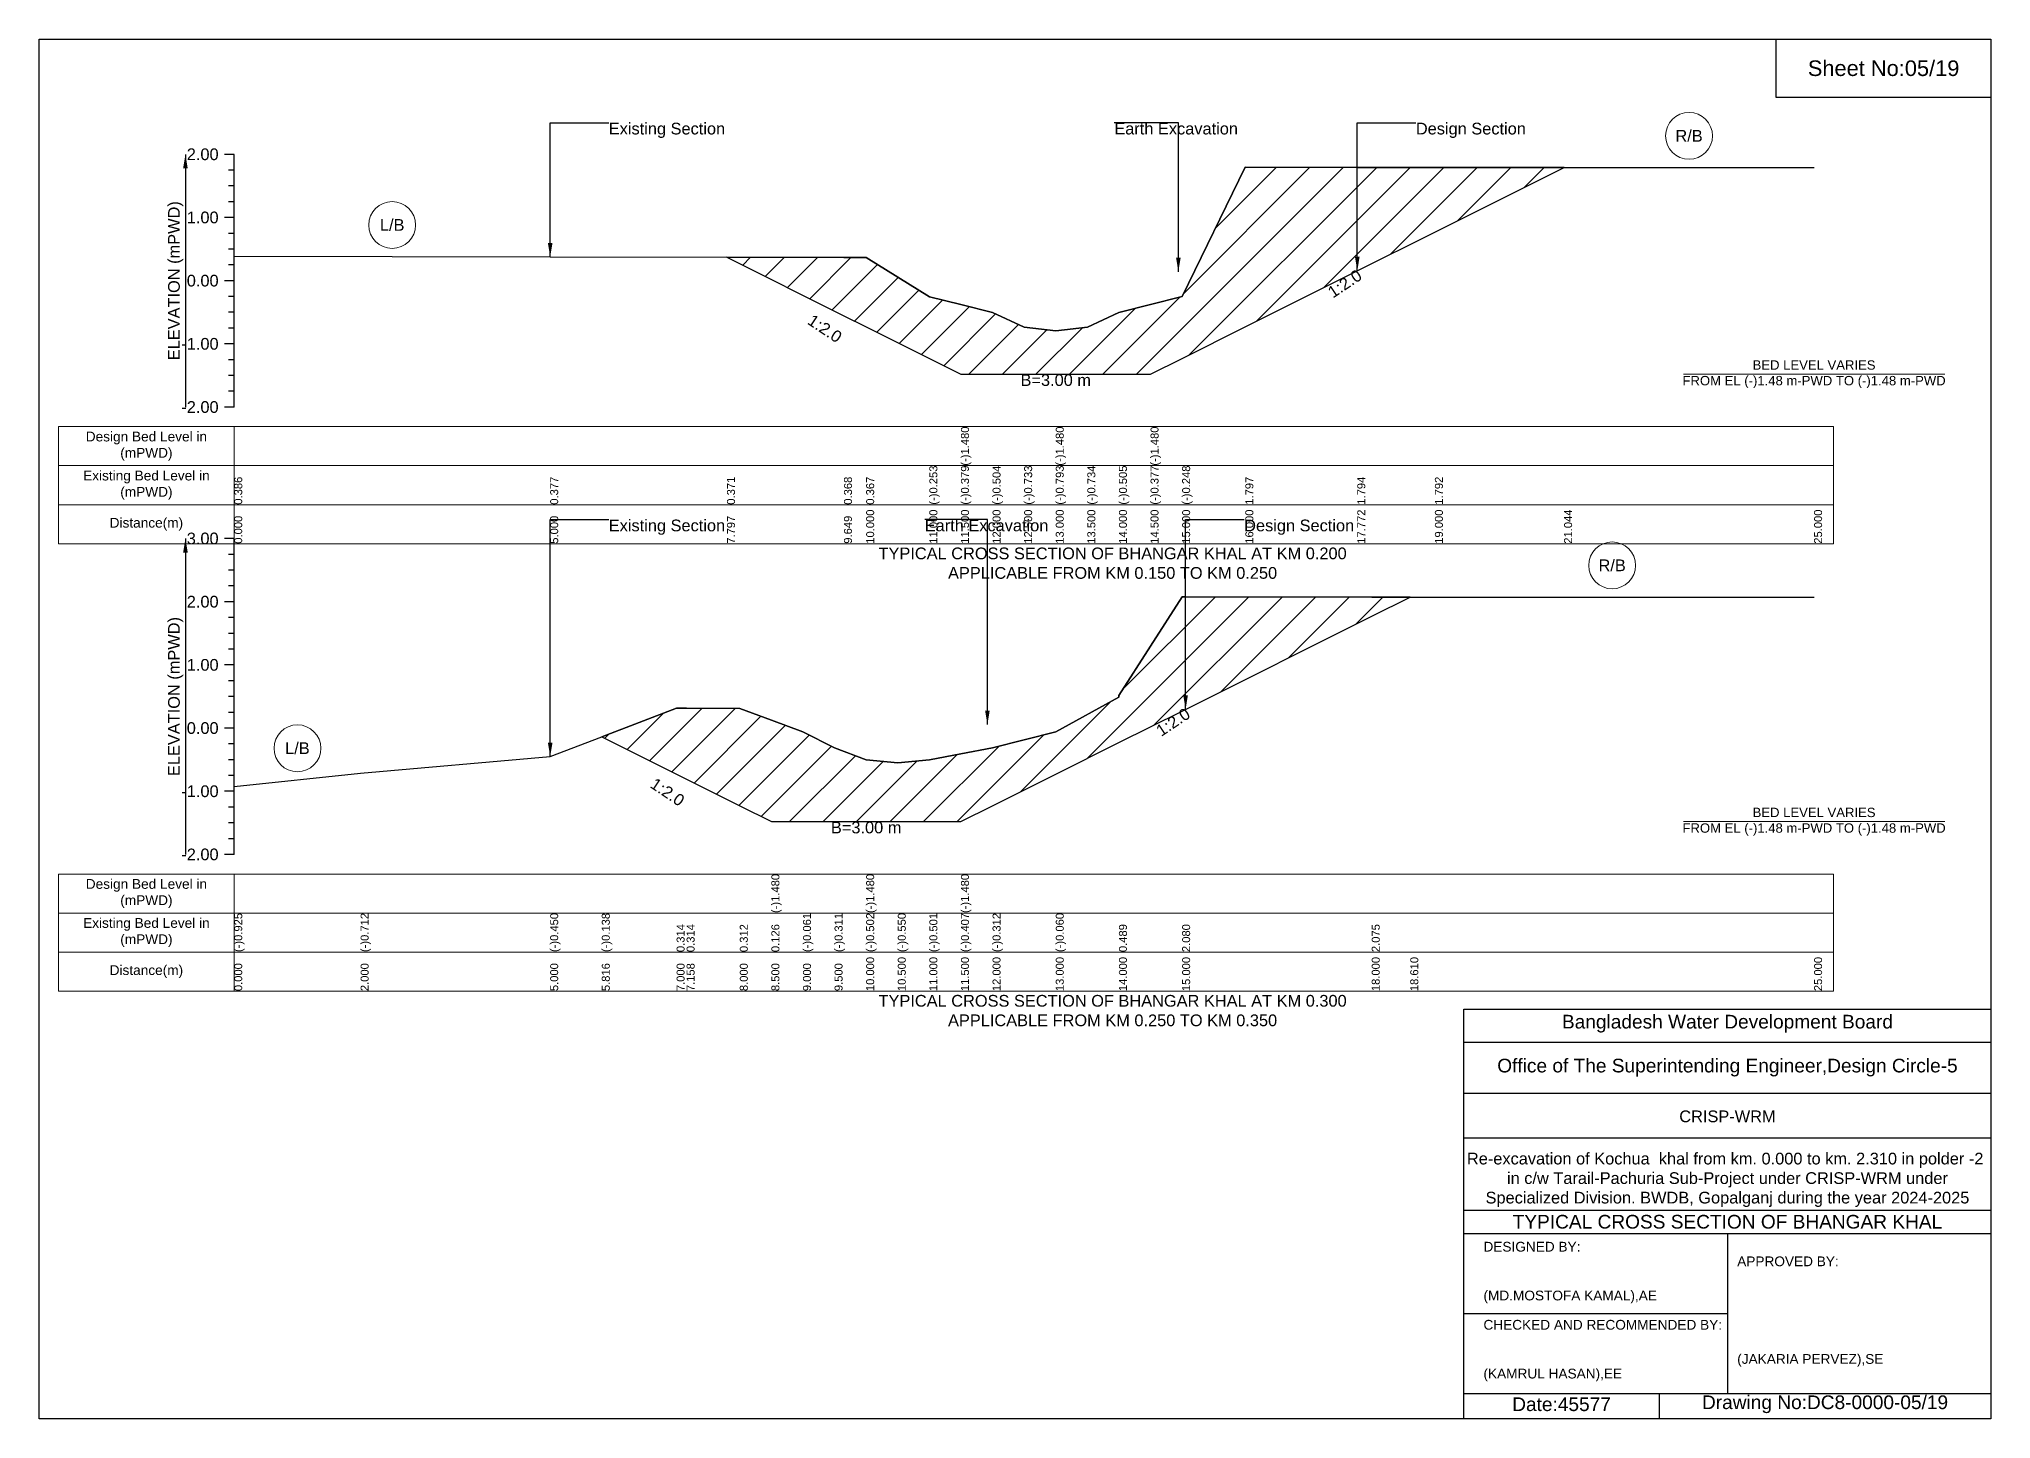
# Model space of a CAD drawing. Header units: inches. Extents: x 91000 to 288000, y -5656 to 0.
# Drawn here: x 140000 to 148000, y -5656 to 0 of the extents above; entities that cross this region are included whole.
import ezdxf

# ---------------------------------------------------------------- set-up
doc = ezdxf.new("R2010")
doc.units = ezdxf.units.IN
doc.header["$LTSCALE"] = 7
doc.header["$MEASUREMENT"] = 0
for name, color, linetype, lineweight in [('Cross section Data Border', 7, 'Continuous', 9), ('Cross Section Labels', 7, 'Continuous', 9), ('Existing_Bed_Level for Xsection', 7, 'Continuous', 25)]:
    doc.layers.add(name, color=color, linetype=linetype, lineweight=lineweight)
doc.styles.get("Standard").update_dxf_attribs({"font": 'arial.ttf'})
doc.dimstyles.get("Standard").update_dxf_attribs({"dimtxt": 0.18, "dimasz": 0.18, "dimexe": 0.18, "dimexo": 0.0625, "dimgap": 0.09, "dimtad": 0, "dimtih": 1, "dimtoh": 1, "dimdec": 4, "dimzin": 0, "dimdsep": 46, "dimtxsty": 'Standard', "dimcen": 0.09, "dimadec": 0, "dimazin": 0, "dimtfac": 1, "dimtdec": 4, "dimtofl": 0, "dimtmove": 0, "dimatfit": 3, "dimfxl": 1, "dimtolj": 1, "dimtzin": 0, "dimarcsym": 0})

msp = doc.modelspace()

# ---------------------------------------------------------------- hatches: boundary and pattern name
at = {"layer": 'Existing_Bed_Level for Xsection'}
h = msp.add_hatch(dxfattribs=at)
h.set_pattern_fill('ANSI31', color=256, scale=777, style=0)
h.paths.add_polyline_path([(142819.5, -894.4), (143299, -1134.2), (143390, -1179.7), (143649, -1309.2), (143778.5, -1373.9), (143908, -1373.9), (144037.5, -1373.9), (144167, -1373.9), (144296.5, -1373.9), (144426, -1373.9), (144555.5, -1373.9), (144685, -1309.2), (144944, -1179.7), (145402.9, -950.2), (145721, -791.2), (146250.4, -526.5), (145721, -526.5), (145402.9, -526), (144944, -525.2), (144685, -1054.8), (144555.5, -1088.1), (144426, -1121.4), (144296.5, -1180.7), (144167, -1196), (144037.5, -1180.5), (143908, -1121.1), (143778.5, -1088.6), (143649, -1056.1), (143390, -895.6), (143299, -895.4)])
h = msp.add_hatch(dxfattribs=at)
h.set_pattern_fill('ANSI31', color=256, scale=777, style=0)
h.paths.add_polyline_path([(142306.4, -2860.2), (142613, -3013.5), (142654, -3034), (142872, -3143), (143001.5, -3207.7), (143131, -3207.7), (143260.5, -3207.7), (143390, -3207.7), (143519.5, -3207.7), (143649, -3207.7), (143778.5, -3207.7), (143908, -3143), (144167, -3013.5), (144426, -2884), (144685, -2754.5), (144699.2, -2747.4), (145462, -2366), (145620, -2287), (145462, -2287), (144699.2, -2285.7), (144685, -2285.7), (144426, -2691), (144426, -2697.8), (144167, -2840), (143908, -2905.2), (143778.5, -2929.7), (143649, -2954.2), (143519.5, -2966.9), (143390, -2954.4), (143260.5, -2905), (143131, -2840.2), (143001.5, -2791.9), (142872, -2743.6), (142654, -2743.2), (142613, -2743.1)])

# ---------------------------------------------------------------- linework, layer by layer
for points in [[(140000, 0), (148000, 0), (148000, -5656), (140000, -5656)], [(147120, 0), (148000, 0), (148000, -240), (147120, -240)]]:
    msp.add_lwpolyline(points, close=True)
for points in [[(145840, -5656), (145840, -3976), (148000, -3976)], [(145840, -4112), (148000, -4112)], [(145840, -4320), (148000, -4320)], [(145840, -4504), (148000, -4504)], [(145840, -4800), (148000, -4800)], [(145840, -4896), (148000, -4896)], [(146920, -4896), (146920, -5552)], [(145840, -5224), (146920, -5224)], [(145840, -5552), (148000, -5552)], [(146640, -5552), (146640, -5656)]]:
    msp.add_lwpolyline(points)
at = {"layer": 'Cross section Data Border'}
for points in [[(140080, -1588.6), (147355, -1588.6), (147355, -2068.6), (140080, -2068.6)], [(140080, -3422.4), (147355, -3422.4), (147355, -3902.4), (140080, -3902.4)]]:
    msp.add_lwpolyline(points, close=True, dxfattribs=at)
for points in [[(140800, -1588.6), (140800, -2068.6)], [(140080, -1748.6), (147355, -1748.6)], [(140080, -1908.6), (147355, -1908.6)], [(140800, -3422.4), (140800, -3902.4)], [(140080, -3582.4), (147355, -3582.4)], [(140080, -3742.4), (147355, -3742.4)]]:
    msp.add_lwpolyline(points, dxfattribs=at)
at = {"layer": 'Cross Section Labels'}
for points in [[(146739.2, -1373.9), (147810.8, -1373.9)], [(146739.2, -3207.7), (147810.8, -3207.7)]]:
    msp.add_lwpolyline(points, dxfattribs=at)
for centre in [(146762.7, -397), (141447.5, -762.3), (146447.5, -2157.5), (141059, -2906.9)]:
    msp.add_circle(centre, 96, dxfattribs=at)
at = {"layer": 'Existing_Bed_Level for Xsection'}
for points in [[(140800, -472.6), (140760, -472.6)], [(140800, -1508.6), (140800, -1249.6), (140800, -990.6), (140800, -731.6), (140800, -472.6)], [(140800, -537.4), (140776, -537.4)], [(140800, -890.6), (142095, -893), (142819.5, -894.4), (143299, -895.4), (143390, -895.6), (143649, -1056.1), (143778.5, -1088.6), (143778.5, -1088.6), (143908, -1121.1), (144037.5, -1180.5), (144167, -1196), (144167, -1196), (144296.5, -1180.7), (144426, -1121.4), (144555.5, -1088.1), (144555.5, -1088.1), (144685, -1054.8), (144944, -525.2), (145402.9, -526), (145721, -526.5), (146250.4, -526.5), (147275, -526.5)], [(140800, -602.1), (140776, -602.1)], [(140800, -666.9), (140776, -666.9)], [(140800, -731.6), (140760, -731.6)], [(140800, -796.4), (140776, -796.4)], [(140800, -861.1), (140776, -861.1)], [(140800, -925.9), (140776, -925.9)], [(140800, -990.6), (140760, -990.6)], [(140800, -1055.4), (140776, -1055.4)], [(140800, -1120.1), (140776, -1120.1)], [(140800, -1184.9), (140776, -1184.9)], [(140800, -1249.6), (140760, -1249.6)], [(140800, -1314.4), (140776, -1314.4)], [(140800, -1379.1), (140776, -1379.1)], [(140800, -1508.6), (140760, -1508.6)], [(140800, -1443.9), (140776, -1443.9)], [(140800, -2047.4), (140760, -2047.4)], [(140800, -3342.4), (140800, -3083.4), (140800, -2824.4), (140800, -2565.4), (140800, -2306.4), (140800, -2047.4)], [(140800, -2112.2), (140776, -2112.2)], [(140800, -2176.9), (140776, -2176.9)], [(140800, -2306.4), (140760, -2306.4)], [(140800, -2241.7), (140776, -2241.7)], [(140800, -3064), (141318, -3008.8), (142095, -2941), (142306.4, -2860.2), (142613, -2743.1), (142654, -2743.2), (142872, -2743.6), (143001.5, -2791.9), (143001.5, -2791.9), (143131, -2840.2), (143260.5, -2905), (143390, -2954.4), (143390, -2954.4), (143519.5, -2966.9), (143649, -2954.2), (143778.5, -2929.7), (143778.5, -2929.7), (143908, -2905.2), (144167, -2840), (144426, -2697.8), (144426, -2691), (144685, -2285.7), (144699.2, -2285.7), (145462, -2287), (145620, -2287), (147275, -2287)], [(140800, -2371.2), (140776, -2371.2)], [(140800, -2435.9), (140776, -2435.9)], [(140800, -2500.7), (140776, -2500.7)], [(140800, -2565.4), (140760, -2565.4)], [(140800, -2630.2), (140776, -2630.2)], [(140800, -2694.9), (140776, -2694.9)], [(140800, -2759.7), (140776, -2759.7)], [(140800, -2824.4), (140760, -2824.4)], [(140800, -2889.2), (140776, -2889.2)], [(140800, -2953.9), (140776, -2953.9)], [(140800, -3018.7), (140776, -3018.7)], [(140800, -3083.4), (140760, -3083.4)], [(140800, -3148.2), (140776, -3148.2)], [(140800, -3212.9), (140776, -3212.9)], [(140800, -3277.7), (140776, -3277.7)], [(140800, -3342.4), (140760, -3342.4)]]:
    msp.add_lwpolyline(points, dxfattribs=at)
for points in [[(142819.5, -894.4), (142819.5, -894.4), (143299, -1134.2), (143390, -1179.7), (143649, -1309.2), (143778.5, -1373.9), (143778.5, -1373.9), (143908, -1373.9), (144037.5, -1373.9), (144167, -1373.9), (144167, -1373.9), (144296.5, -1373.9), (144426, -1373.9), (144555.5, -1373.9), (144555.5, -1373.9), (144685, -1309.2), (144944, -1179.7), (145402.9, -950.2), (145721, -791.2), (146250.4, -526.5), (146250.4, -526.5), (146250.4, -526.5), (145721, -526.5), (145402.9, -526), (144944, -525.2), (144685, -1054.8), (144555.5, -1088.1), (144555.5, -1088.1), (144426, -1121.4), (144296.5, -1180.7), (144167, -1196), (144167, -1196), (144037.5, -1180.5), (143908, -1121.1), (143778.5, -1088.6), (143778.5, -1088.6), (143649, -1056.1), (143390, -895.6), (143299, -895.4), (142819.5, -894.4)], [(142306.4, -2860.2), (142306.4, -2860.2), (142613, -3013.5), (142654, -3034), (142872, -3143), (143001.5, -3207.7), (143001.5, -3207.7), (143131, -3207.7), (143260.5, -3207.7), (143390, -3207.7), (143390, -3207.7), (143519.5, -3207.7), (143649, -3207.7), (143778.5, -3207.7), (143778.5, -3207.7), (143908, -3143), (144167, -3013.5), (144426, -2884), (144426, -2884), (144685, -2754.5), (144699.2, -2747.4), (145462, -2366), (145620, -2287), (145462, -2287), (144699.2, -2285.7), (144685, -2285.7), (144426, -2691), (144426, -2697.8), (144167, -2840), (143908, -2905.2), (143778.5, -2929.7), (143778.5, -2929.7), (143649, -2954.2), (143519.5, -2966.9), (143390, -2954.4), (143390, -2954.4), (143260.5, -2905), (143131, -2840.2), (143001.5, -2791.9), (143001.5, -2791.9), (142872, -2743.6), (142654, -2743.2), (142613, -2743.1), (142306.4, -2860.2)]]:
    msp.add_lwpolyline(points, close=True, dxfattribs=at)

# ---------------------------------------------------------------- texts
at = {"attachment_point": 5}
for s, insert, char_height in [('Sheet No:05/19', (147560, -120), 64), ('Bangladesh Water Development Board', (146920, -4036), 56), ('Office of The Superintending Engineer,Design Circle-5', (146920, -4216), 56)]:
    msp.add_mtext(s, dxfattribs=dict(at, insert=insert, char_height=char_height))
for s, insert, char_height, width, attachment_point in [('CRISP-WRM', (146920, -4416), 48, 2240, 5), ('Re-excavation of Kochua  khal from km. 0.000 to km. 2.310 in polder -2  in c/w Tarail-Pachuria Sub-Project under CRISP-WRM under Specialized Division. BWDB, Gopalganj during the year 2024-2025', (146920, -4676), 48, 2160, 5), ('TYPICAL CROSS SECTION OF BHANGAR KHAL', (146920, -4848), 56, 2240, 5), ('DESIGNED BY:^J^J^J(MD.MOSTOFA KAMAL),AE', (145920, -5056), 40, 1120, 4), ('APPROVED BY:^J^J^J^J^J^J(JAKARIA PERVEZ),SE', (146960, -5216), 40, 1120, 4), ('CHECKED AND RECOMMENDED BY:^J^J^J(KAMRUL HASAN),EE', (145920, -5376), 40, 1120, 4), ('Date:45577', (146240, -5596), 56, 1120, 5), ('Drawing No:DC8-0000-05/19', (147320, -5596), 56, 1760, 5)]:
    msp.add_mtext(s, dxfattribs=dict(insert=insert, char_height=char_height, width=width, attachment_point=attachment_point))
at = {"layer": 'Cross section Data Border', "char_height": 40, "width": 640, "attachment_point": 5}
for s, insert in [('Design Bed Level in (mPWD)', (140440, -1668.6)), ('Existing Bed Level in (mPWD)', (140440, -1828.6)), ('Distance(m)', (140440, -1988.6)), ('Design Bed Level in (mPWD)', (140440, -3502.4)), ('Existing Bed Level in (mPWD)', (140440, -3662.4)), ('Distance(m)', (140440, -3822.4))]:
    msp.add_mtext(s, dxfattribs=dict(at, insert=insert))
at = {"layer": 'Cross Section Labels'}
for s, insert, char_height, attachment_point in [('Existing Section', (142335, -343.1), 48, 1), ('Earth Excavation', (144407, -343.1), 48, 1), ('Design Section', (145642.9, -343.1), 48, 1), ('R/B', (146762.7, -397), 48, 5), ('L/B', (141447.5, -762.3), 48, 5), ('BED LEVEL VARIES ^JFROM EL (-)1.48 m-PWD TO (-)1.48 m-PWD', (147275, -1373.9), 38.4, 5), ('B=3.00 m', (144167, -1373.9), 48, 2), ('Existing Section', (142335, -1969.7), 48, 1), ('Earth Excavation', (143630, -1969.7), 48, 1), ('Design Section', (144939.2, -1969.7), 48, 1), ('TYPICAL CROSS SECTION OF BHANGAR KHAL AT KM 0.200^JAPPLICABLE FROM KM 0.150 TO KM 0.250', (144400, -2148.6), 48, 5), ('R/B', (146447.5, -2157.5), 48, 5), ('L/B', (141059, -2906.9), 48, 5), ('BED LEVEL VARIES ^JFROM EL (-)1.48 m-PWD TO (-)1.48 m-PWD', (147275, -3207.7), 38.4, 5), ('B=3.00 m', (143390, -3207.7), 48, 2), ('TYPICAL CROSS SECTION OF BHANGAR KHAL AT KM 0.300^JAPPLICABLE FROM KM 0.250 TO KM 0.350', (144400, -3982.4), 48, 5)]:
    msp.add_mtext(s, dxfattribs=dict(at, insert=insert, char_height=char_height, attachment_point=attachment_point))
at = {"layer": 'Cross Section Labels', "char_height": 48, "attachment_point": 2}
for insert, rotation in [((145338.2, -982.6), 33.69007), ((143234.2, -1166.6), 326.30993), ((144634.5, -2779.7), 33.69007), ((142589.2, -3066.4), 326.30993)]:
    msp.add_mtext('1:2.0', dxfattribs=dict(at, insert=insert, rotation=rotation))
at = {"layer": 'Existing_Bed_Level for Xsection', "char_height": 48, "attachment_point": 6}
for s, insert in [('2.00', (140736, -472.6)), ('1.00', (140736, -731.6)), ('0.00', (140736, -990.6)), ('-1.00', (140736, -1249.6)), ('-2.00', (140736, -1508.6)), ('3.00', (140736, -2047.4)), ('2.00', (140736, -2306.4)), ('1.00', (140736, -2565.4)), ('0.00', (140736, -2824.4)), ('-1.00', (140736, -3083.4)), ('-2.00', (140736, -3342.4))]:
    msp.add_mtext(s, dxfattribs=dict(at, insert=insert))
at = {"layer": 'Existing_Bed_Level for Xsection', "rotation": 90}
for s, insert, char_height, attachment_point in [('ELEVATION (mPWD)', (140560, -990.6), 48, 5), ('(-)1.480', (143778.5, -1748.6), 32.8, 1), ('(-)1.480', (144167, -1748.6), 32.8, 1), ('(-)1.480', (144555.5, -1748.6), 32.8, 1), ('(-)0.253', (143649, -1908.6), 32.8, 1), ('(-)0.379', (143778.5, -1908.6), 32.8, 1), ('(-)0.504', (143908, -1908.6), 32.8, 1), ('(-)0.733', (144037.5, -1908.6), 32.8, 1), ('(-)0.793', (144167, -1908.6), 32.8, 1), ('(-)0.734', (144296.5, -1908.6), 32.8, 1), ('(-)0.505', (144426, -1908.6), 32.8, 1), ('(-)0.377', (144555.5, -1908.6), 32.8, 1), ('(-)0.248', (144685, -1908.6), 32.8, 1), ('0.386', (140800, -1908.6), 32.8, 1), ('0.377', (142095, -1908.6), 32.8, 1), ('0.371', (142819.5, -1908.6), 32.8, 1), ('0.368', (143299, -1908.6), 32.8, 1), ('0.367', (143390, -1908.6), 32.8, 1), ('1.797', (144944, -1908.6), 32.8, 1), ('1.794', (145402.9, -1908.6), 32.8, 1), ('1.792', (145721, -1908.6), 32.8, 1), ('0.000', (140800, -2068.6), 32.8, 1), ('5.000', (142095, -2068.6), 32.8, 1), ('7.797', (142819.5, -2068.6), 32.8, 1), ('9.649', (143299, -2068.6), 32.8, 1), ('10.000', (143390, -2068.6), 32.8, 1), ('11.000', (143649, -2068.6), 32.8, 1), ('11.500', (143778.5, -2068.6), 32.8, 1), ('12.000', (143908, -2068.6), 32.8, 1), ('12.500', (144037.5, -2068.6), 32.8, 1), ('13.000', (144167, -2068.6), 32.8, 1), ('13.500', (144296.5, -2068.6), 32.8, 1), ('14.000', (144426, -2068.6), 32.8, 1), ('14.500', (144555.5, -2068.6), 32.8, 1), ('15.000', (144685, -2068.6), 32.8, 1), ('16.000', (144944, -2068.6), 32.8, 1), ('17.772', (145402.9, -2068.6), 32.8, 1), ('19.000', (145721, -2068.6), 32.8, 1), ('21.044', (146250.4, -2068.6), 32.8, 1), ('25.000', (147275, -2068.6), 32.8, 1), ('ELEVATION (mPWD)', (140560, -2694.9), 48, 5), ('(-)1.480', (143001.5, -3582.4), 32.8, 1), ('(-)1.480', (143390, -3582.4), 32.8, 1), ('(-)1.480', (143778.5, -3582.4), 32.8, 1), ('(-)0.925', (140800, -3742.4), 32.8, 1), ('(-)0.712', (141318, -3742.4), 32.8, 1), ('(-)0.450', (142095, -3742.4), 32.8, 1), ('(-)0.138', (142306.4, -3742.4), 32.8, 1), ('(-)0.061', (143131, -3742.4), 32.8, 1), ('(-)0.311', (143260.5, -3742.4), 32.8, 1), ('(-)0.502', (143390, -3742.4), 32.8, 1), ('(-)0.550', (143519.5, -3742.4), 32.8, 1), ('(-)0.501', (143649, -3742.4), 32.8, 1), ('(-)0.407', (143778.5, -3742.4), 32.8, 1), ('(-)0.312', (143908, -3742.4), 32.8, 1), ('(-)0.060', (144167, -3742.4), 32.8, 1), ('0.314', (142613, -3742.4), 32.8, 1), ('0.314', (142654, -3742.4), 32.8, 1), ('0.312', (142872, -3742.4), 32.8, 1), ('0.126', (143001.5, -3742.4), 32.8, 1), ('0.489', (144426, -3742.4), 32.8, 1), ('2.080', (144685, -3742.4), 32.8, 1), ('2.075', (145462, -3742.4), 32.8, 1), ('0.000', (140800, -3902.4), 32.8, 1), ('2.000', (141318, -3902.4), 32.8, 1), ('5.000', (142095, -3902.4), 32.8, 1), ('5.816', (142306.4, -3902.4), 32.8, 1), ('7.000', (142613, -3902.4), 32.8, 1), ('7.158', (142654, -3902.4), 32.8, 1), ('8.000', (142872, -3902.4), 32.8, 1), ('8.500', (143001.5, -3902.4), 32.8, 1), ('9.000', (143131, -3902.4), 32.8, 1), ('9.500', (143260.5, -3902.4), 32.8, 1), ('10.000', (143390, -3902.4), 32.8, 1), ('10.500', (143519.5, -3902.4), 32.8, 1), ('11.000', (143649, -3902.4), 32.8, 1), ('11.500', (143778.5, -3902.4), 32.8, 1), ('12.000', (143908, -3902.4), 32.8, 1), ('13.000', (144167, -3902.4), 32.8, 1), ('14.000', (144426, -3902.4), 32.8, 1), ('15.000', (144685, -3902.4), 32.8, 1), ('18.000', (145462, -3902.4), 32.8, 1), ('18.610', (145620, -3902.4), 32.8, 1), ('25.000', (147275, -3902.4), 32.8, 1)]:
    msp.add_mtext(s, dxfattribs=dict(at, insert=insert, char_height=char_height, attachment_point=attachment_point))

# ---------------------------------------------------------------- leaders
at = {"layer": 'Cross Section Labels', "annotation_type": 0, "has_hookline": 1}
for points, hookline_direction, text_width in [([(142095, -893), (142095, -343.1), (142334.9, -343.1)], 0, 467.2), ([(144669.5, -953.6), (144669.5, -343.1), (144407.1, -343.1)], 1, 497), ([(145402.9, -950.2), (145402.9, -343.1), (145642.9, -343.1)], 0, 441.2), ([(142095, -2941), (142095, -1969.7), (142334.9, -1969.7)], 0, 467.2), ([(143886.9, -2809.8), (143886.9, -1969.7), (143630.1, -1969.7)], 1, 497), ([(144699.2, -2747.4), (144699.2, -1969.7), (144939.2, -1969.7)], 0, 441.2)]:
    msp.add_leader(points, dimstyle='Standard', override={"dimasz": 57.6}, dxfattribs=dict(at, hookline_direction=hookline_direction, text_width=text_width))
at = {"layer": 'Existing_Bed_Level for Xsection'}
for points in [[(140600, -472.6), (140600, -1508.6)], [(140600, -2047.4), (140600, -3342.4)]]:
    msp.add_leader(points, dimstyle='Standard', override={"dimasz": 57.6}, dxfattribs=at)

doc.saveas('drawing.dxf')
